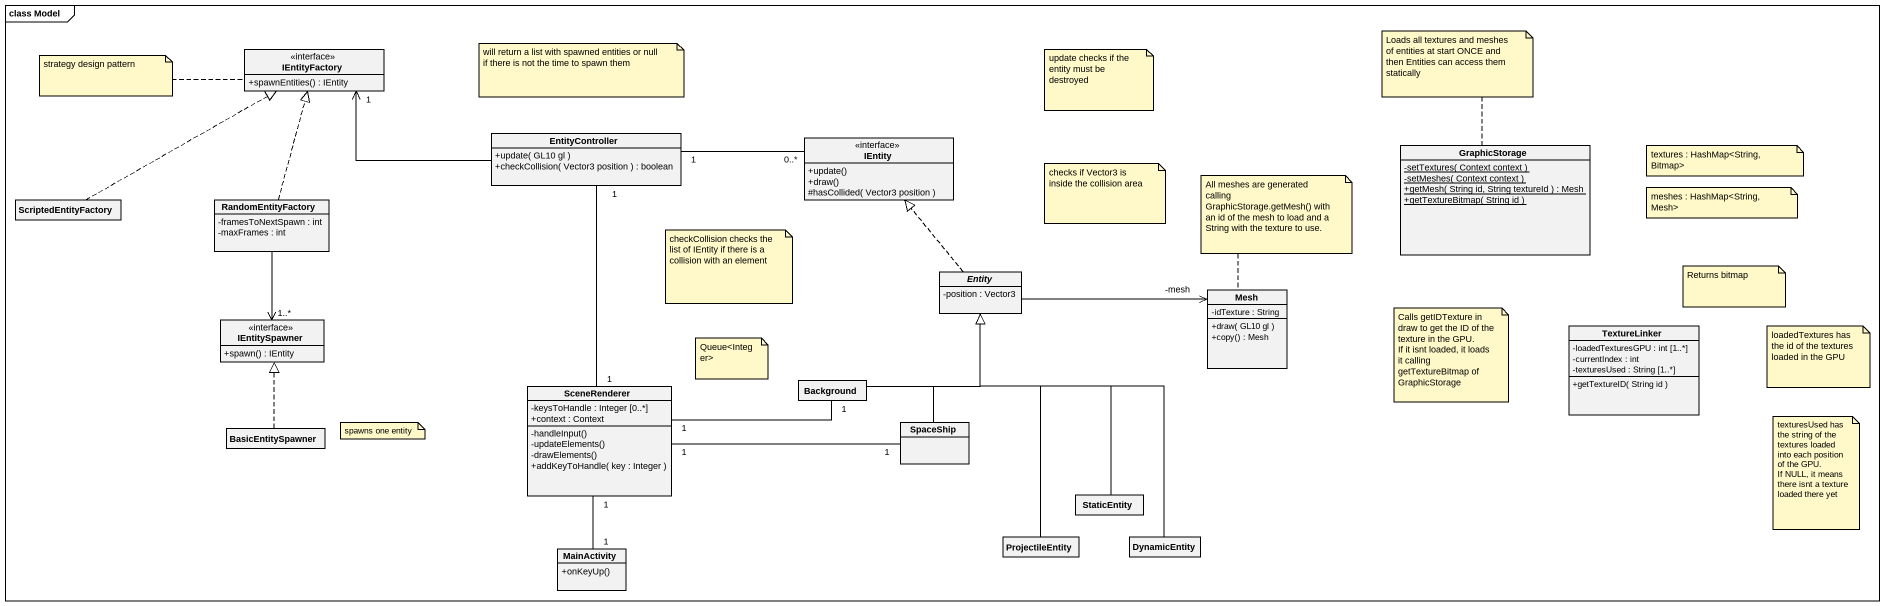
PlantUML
@startuml
mainframe class Model
hide circle
hide empty members
skinparam classAttributeIconSize 0
interface IEntityFactory {
  +spawnEntities() : IEntity
}
class EntityController {
  +update( GL10 gl )
  +checkCollision( Vector3 position ) : boolean
}
interface IEntity {
  +update()
  +draw()
  #hasCollided( Vector3 position )
}
class GraphicStorage {
  {static} -setTextures( Context context )
  {static} -setMeshes( Context context )
  {static} +getMesh( String id, String textureId ) : Mesh
  {static} +getTextureBitmap( String id )
}
class ScriptedEntityFactory
class RandomEntityFactory {
  -framesToNextSpawn : int
  -maxFrames : int
}
abstract class "Entity" as Entity_ {
  -position : Vector3
}
class Mesh {
  -idTexture : String
  +draw( GL10 gl )
  +copy() : Mesh
}
interface IEntitySpawner {
  +spawn() : IEntity
}
class TextureLinker {
  -loadedTexturesGPU : int [1..*]
  -currentIndex : int
  -texturesUsed : String [1..*]
  +getTextureID( String id )
}
class SceneRenderer {
  -keysToHandle : Integer [0..*]
  +context : Context
  -handleInput()
  -updateElements()
  -drawElements()
  +addKeyToHandle( key : Integer )
}
class Background
class BasicEntitySpawner
class SpaceShip
class StaticEntity
class MainActivity {
  +onKeyUp()
}
class ProjectileEntity
class DynamicEntity
EntityController -left-> "1" IEntityFactory
EntityController "1" -right- "0..*" IEntity
ScriptedEntityFactory .right.|> IEntityFactory
RandomEntityFactory .up.|> IEntityFactory
RandomEntityFactory --> "1..*" IEntitySpawner
Entity_ .up.|> IEntity
Mesh "-mesh" <-left- Entity_
SceneRenderer "1" -up- "1" EntityController
SceneRenderer "1" -right- "1" Background
SceneRenderer "1" -right- "1" SpaceShip
Background -up-|> Entity_
BasicEntitySpawner .up.|> IEntitySpawner
SpaceShip -up-|> Entity_
StaticEntity -up-|> Entity_
MainActivity "1" -up- "1" SceneRenderer
ProjectileEntity -up-|> Entity_
DynamicEntity -up-|> Entity_
note left of IEntityFactory : strategy design pattern
note as N2
  will return a list with spawned entities or null if there is not the time to spawn them
end note
note as N3
  update checks if the entity must be destroyed
end note
note top of GraphicStorage : Loads all textures and meshes of entities at start ONCE and then Entities can access them statically
note as N5
  checks if Vector3 is inside the collision area
end note
note top of Mesh : All meshes are generated calling GraphicStorage.getMesh() with an id of the mesh to load and a String with the texture to use.
note as N7
  textures : HashMap<String, Bitmap>
end note
note as N8
  meshes : HashMap<String, Mesh>
end note
note as N9
  checkCollision checks the list of IEntity if there is a collision with an element
end note
note as N10
  Returns bitmap
end note
note as N11
  Calls getIDTexture in draw to get the ID of the texture in the GPU.
  If it isnt loaded, it loads it calling getTextureBitmap of GraphicStorage
end note
note as N12
  loadedTextures has the id of the textures loaded in the GPU
end note
note as N13
  Queue<Integer>
end note
note as N14
  spawns one entity
end note
note as N15
  texturesUsed has the string of the textures loaded into each position of the GPU.
  If NULL, it means there isnt a texture loaded there yet
end note
@enduml
